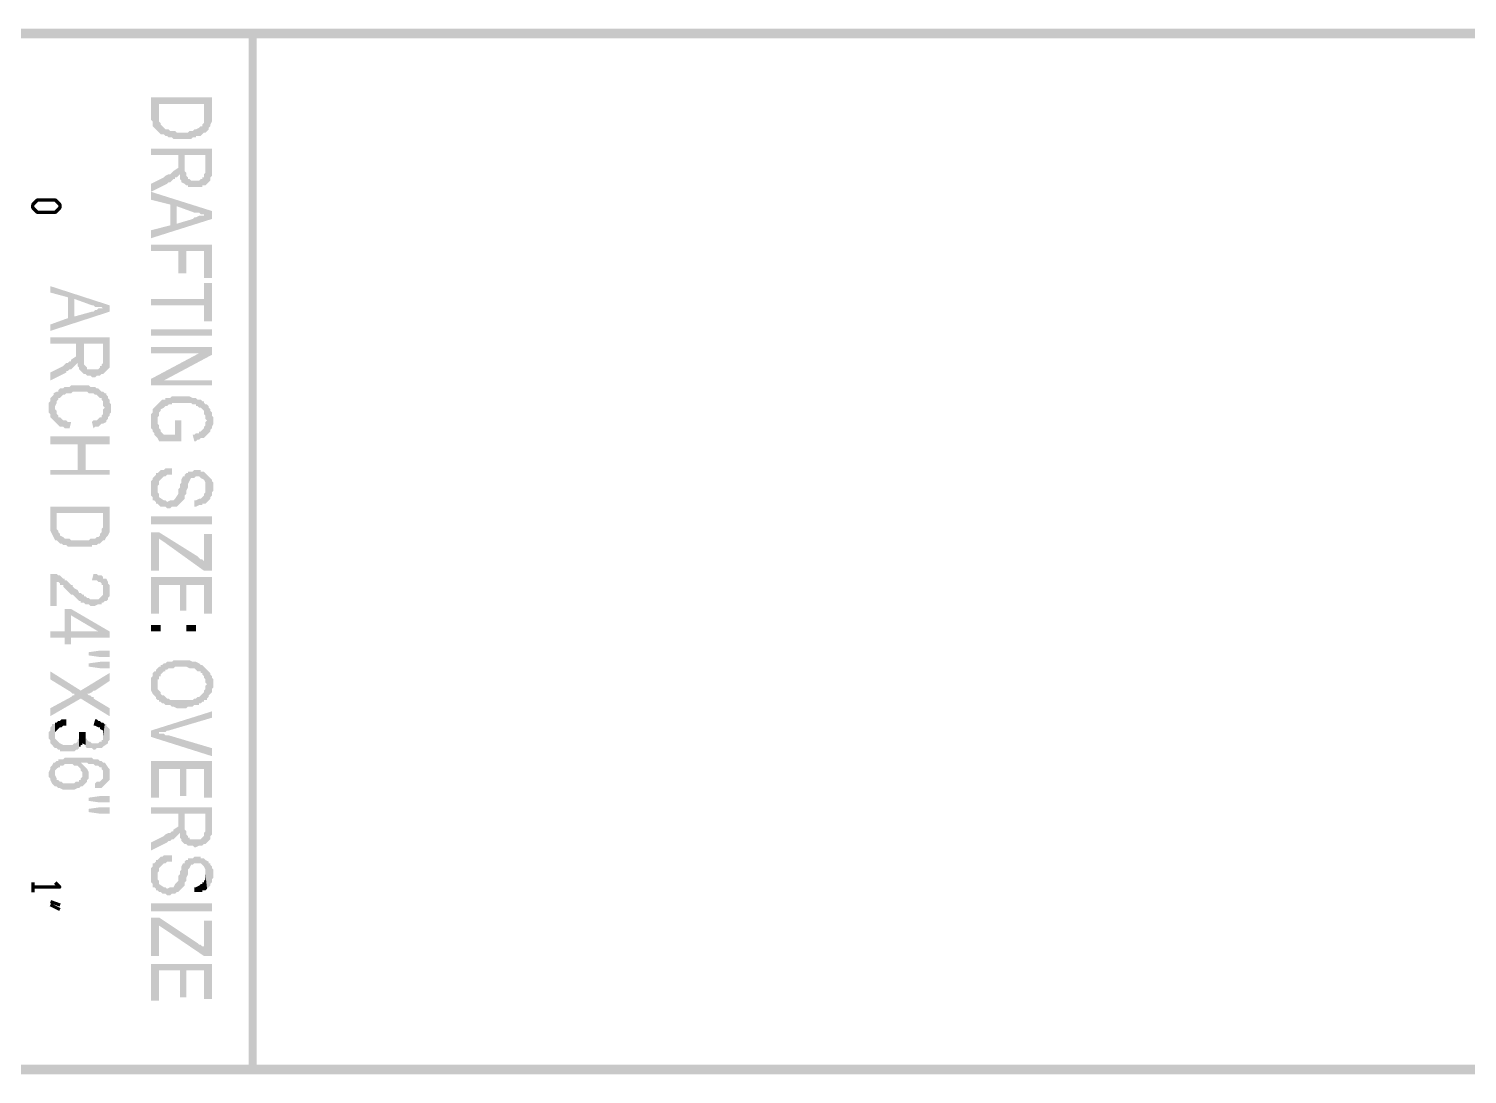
# Model space of a CAD drawing. Header units: inches. Extents: x -186 to 186, y -282 to 282.
# Drawn here: x -37.17 to -3.85, y -282.11 to -257.89 of the extents above; entities that cross this region are included whole.
import ezdxf

# ---------------------------------------------------------------- set-up
doc = ezdxf.new("R2010")
doc.units = ezdxf.units.IN
doc.header["$MEASUREMENT"] = 0
doc.layers.add('H', color=7, linetype='CONTINUOUS', lineweight=100)
doc.layers.add('P', color=250, linetype='CONTINUOUS', lineweight=100)

msp = doc.modelspace()

# ---------------------------------------------------------------- hatches: boundary and pattern name
at = {"layer": 'H', "linetype": 'Continuous'}
for points in [[(186.111, -257.889), (-185.889, -258.111), (-186.111, -257.889)], [(185.889, -258.111), (186.111, -257.889), (-185.889, -258.111)], [(-31.889, -258), (-32.074, -258), (-31.889, -282)], [(-32.074, -258), (-31.889, -282), (-32.074, -282)], [(-32.926, -259.889), (-32.926, -259.481), (-34.333, -259.481), (-34.333, -260), (-34.296, -260.037), (-34.296, -260.111), (-34.296, -260.148), (-34.259, -260.185), (-34.222, -260.222), (-34.185, -260.259), (-34.148, -260.296), (-34.148, -259.63), (-33.111, -259.63), (-33.111, -259.889), (-33.074, -260.296), (-33.037, -260.259), (-33, -260.222), (-33, -260.185), (-32.963, -260.148), (-32.963, -260.111), (-32.926, -260.037), (-32.926, -259.926)], [(-33.074, -260.296), (-33.111, -259.889), (-33.111, -259.963), (-33.111, -260), (-33.111, -260.037), (-33.111, -260.074), (-33.148, -260.111), (-33.148, -260.148), (-33.185, -260.148), (-33.222, -260.185), (-33.296, -260.222), (-33.333, -260.222), (-33.37, -260.259), (-33.407, -260.259), (-33.444, -260.259), (-33.481, -260.296), (-33.741, -260.296), (-33.778, -260.259), (-33.815, -260.259), (-33.852, -260.259), (-33.889, -260.259), (-33.926, -260.222), (-33.963, -260.222), (-34, -260.222), (-34.037, -260.185), (-34.074, -260.148), (-34.111, -260.111), (-34.111, -260.074), (-34.148, -260.037), (-34.148, -260), (-34.148, -259.963), (-34.148, -259.926), (-34.148, -259.63), (-34.148, -260.296), (-34.111, -260.333), (-34.037, -260.333), (-34, -260.37), (-33.963, -260.37), (-33.926, -260.407), (-33.889, -260.407), (-33.852, -260.407), (-33.815, -260.444), (-33.741, -260.444), (-33.704, -260.444), (-33.519, -260.444), (-33.481, -260.444), (-33.407, -260.444), (-33.37, -260.407), (-33.333, -260.407), (-33.296, -260.407), (-33.296, -260.37), (-33.222, -260.37), (-33.185, -260.37), (-33.148, -260.333), (-33.111, -260.296)], [(-32.926, -261.148), (-32.926, -260.667), (-34.333, -260.667), (-34.333, -260.815), (-33.704, -260.815), (-33.704, -261), (-33.667, -261.259), (-33.667, -261.296), (-33.667, -261.333), (-33.667, -261.37), (-33.63, -261.407), (-33.63, -261.444), (-33.556, -261.481), (-33.556, -260.815), (-33.074, -260.815), (-33.074, -261.185), (-33.074, -261.519), (-32.963, -261.407), (-32.963, -261.37), (-32.963, -261.333), (-32.926, -261.296), (-32.926, -261.222)], [(-33.074, -261.519), (-33.074, -261.185), (-33.074, -261.222), (-33.111, -261.259), (-33.111, -261.296), (-33.111, -261.333), (-33.148, -261.333), (-33.148, -261.37), (-33.185, -261.37), (-33.222, -261.407), (-33.259, -261.407), (-33.37, -261.407), (-33.407, -261.407), (-33.444, -261.37), (-33.481, -261.37), (-33.481, -261.333), (-33.519, -261.296), (-33.519, -261.259), (-33.519, -261.222), (-33.556, -261.185), (-33.556, -260.815), (-33.556, -261.481), (-33.519, -261.519), (-33.481, -261.519), (-33.481, -261.556), (-33.444, -261.556), (-33.37, -261.556), (-33.333, -261.556), (-33.296, -261.556), (-33.222, -261.556), (-33.185, -261.556), (-33.148, -261.556), (-33.148, -261.519), (-33.111, -261.519)], [(-33.667, -261.259), (-33.704, -261), (-33.704, -261.074), (-33.704, -261.111), (-33.815, -261.185), (-33.852, -261.222), (-33.889, -261.259), (-33.926, -261.259), (-34, -261.296), (-34.037, -261.333), (-34.333, -261.481), (-34.333, -261.667), (-33.963, -261.481), (-33.926, -261.444), (-33.889, -261.444), (-33.852, -261.407), (-33.815, -261.37), (-33.778, -261.37), (-33.778, -261.333), (-33.741, -261.333), (-33.704, -261.296)], [(-32.926, -262.296), (-32.926, -262.111), (-34.333, -261.667), (-34.333, -261.852), (-33.889, -261.963), (-33.889, -262.444), (-33.741, -262), (-33.333, -262.148), (-33.296, -262.148), (-33.259, -262.148), (-33.222, -262.148), (-33.185, -262.185), (-33.148, -262.185), (-33.111, -262.185), (-33.074, -262.185)], [(-32.926, -262.296), (-33.074, -262.185), (-33.111, -262.185), (-33.111, -262.222), (-33.148, -262.222), (-33.185, -262.222), (-33.222, -262.222), (-33.296, -262.259), (-33.333, -262.259), (-33.37, -262.296), (-33.741, -262.407), (-33.741, -262), (-33.889, -262.444), (-34.333, -262.556), (-34.333, -262.741)], [(-32.926, -263.667), (-32.926, -262.889), (-34.333, -262.889), (-34.333, -263.037), (-33.704, -263.037), (-33.704, -263.556), (-33.519, -263.556), (-33.519, -263.037), (-33.111, -263.037), (-33.111, -263.667)], [(-35.296, -264.444), (-35.296, -264.296), (-36.667, -263.852), (-36.667, -264), (-36.259, -264.111), (-36.259, -264.593), (-36.111, -264.148), (-35.704, -264.296), (-35.667, -264.296), (-35.63, -264.333), (-35.593, -264.333), (-35.556, -264.333), (-35.519, -264.333), (-35.481, -264.333), (-35.444, -264.37)], [(-32.926, -264.667), (-32.926, -263.778), (-33.111, -263.778), (-33.111, -264.148), (-34.333, -264.148), (-34.333, -264.296), (-33.111, -264.296), (-33.111, -264.667)], [(-35.296, -264.444), (-35.444, -264.37), (-35.481, -264.37), (-35.519, -264.37), (-35.556, -264.37), (-35.593, -264.407), (-35.63, -264.407), (-35.667, -264.444), (-35.704, -264.444), (-36.111, -264.556), (-36.111, -264.148), (-36.259, -264.593), (-36.667, -264.741), (-36.667, -264.889)], [(-34.333, -265), (-32.926, -265), (-32.926, -264.852), (-34.333, -264.852)], [(-35.296, -265.519), (-35.296, -265.037), (-36.667, -265.037), (-36.667, -265.185), (-36.074, -265.185), (-36.074, -265.37), (-36.037, -265.63), (-36.037, -265.667), (-36.037, -265.704), (-36, -265.741), (-36, -265.778), (-35.963, -265.815), (-35.926, -265.852), (-35.889, -265.185), (-35.444, -265.185), (-35.444, -265.556), (-35.444, -265.889), (-35.407, -265.852), (-35.333, -265.778), (-35.296, -265.741), (-35.296, -265.704), (-35.296, -265.667), (-35.296, -265.593)], [(-35.444, -265.889), (-35.444, -265.556), (-35.444, -265.593), (-35.444, -265.63), (-35.481, -265.667), (-35.481, -265.704), (-35.519, -265.704), (-35.519, -265.741), (-35.556, -265.778), (-35.593, -265.778), (-35.63, -265.778), (-35.704, -265.778), (-35.778, -265.778), (-35.815, -265.778), (-35.815, -265.741), (-35.852, -265.704), (-35.889, -265.667), (-35.889, -265.63), (-35.889, -265.593), (-35.889, -265.556), (-35.889, -265.185), (-35.926, -265.852), (-35.889, -265.889), (-35.852, -265.889), (-35.815, -265.926), (-35.778, -265.926), (-35.741, -265.926), (-35.704, -265.963), (-35.63, -265.963), (-35.593, -265.926), (-35.556, -265.926), (-35.519, -265.926), (-35.481, -265.889)], [(-36.037, -265.63), (-36.074, -265.37), (-36.074, -265.444), (-36.074, -265.481), (-36.185, -265.556), (-36.185, -265.593), (-36.222, -265.593), (-36.259, -265.63), (-36.296, -265.63), (-36.333, -265.667), (-36.37, -265.704), (-36.667, -265.852), (-36.667, -266.037), (-36.296, -265.852), (-36.296, -265.815), (-36.259, -265.815), (-36.222, -265.778), (-36.185, -265.778), (-36.148, -265.741), (-36.111, -265.704), (-36.074, -265.667)], [(-32.926, -265.444), (-32.926, -265.259), (-34.333, -265.259), (-34.333, -265.407), (-33.222, -265.407)], [(-32.926, -265.444), (-33.222, -265.407), (-34.333, -266), (-34.037, -266.037)], [(-35.407, -266.333), (-35.444, -266.296), (-35.481, -266.296), (-35.519, -266.259), (-35.556, -266.222), (-35.593, -266.222), (-35.63, -266.185), (-35.667, -266.185), (-35.704, -266.185), (-35.741, -266.185), (-35.778, -266.148), (-35.815, -266.148), (-35.852, -266.148), (-36.111, -266.148), (-36.148, -266.148), (-36.185, -266.148), (-36.222, -266.185), (-36.296, -266.185), (-36.333, -266.185), (-36.37, -266.222), (-36.444, -266.222), (-36.481, -266.259), (-36.481, -266.296), (-36.519, -266.296), (-36.593, -266.333), (-36.593, -266.37), (-36.63, -266.407), (-36.667, -266.444), (-36.667, -266.481), (-36.667, -266.519), (-36.704, -266.556), (-36.704, -266.593), (-36.704, -266.63), (-36.704, -266.704), (-36.704, -266.741), (-36.704, -266.778), (-36.667, -266.815), (-36.667, -266.852), (-36.667, -266.889), (-36.63, -266.926), (-36.593, -266.963), (-36.556, -267), (-36.556, -266.667), (-36.556, -266.63), (-36.519, -266.556), (-36.519, -266.519), (-36.481, -266.481), (-36.481, -266.444), (-36.444, -266.444), (-36.407, -266.407), (-36.37, -266.37), (-36.333, -266.37), (-36.296, -266.333), (-36.259, -266.333), (-36.222, -266.333), (-36.185, -266.333), (-36.148, -266.296), (-36.074, -266.296), (-36.037, -266.296), (-35.926, -266.296), (-35.889, -266.296), (-35.815, -266.296), (-35.778, -266.333), (-35.704, -266.333), (-35.667, -266.333), (-35.63, -266.37), (-35.593, -266.37), (-35.556, -266.407), (-35.519, -266.444), (-35.481, -266.444), (-35.481, -266.481), (-35.444, -266.519), (-35.444, -266.556), (-35.444, -266.593), (-35.444, -266.63), (-35.407, -266.667)], [(-32.926, -266.148), (-32.926, -266.037), (-34.037, -266.037), (-34.333, -266), (-34.333, -266.148)], [(-35.259, -266.667), (-35.259, -266.593), (-35.296, -266.556), (-35.296, -266.519), (-35.296, -266.481), (-35.333, -266.444), (-35.333, -266.407), (-35.37, -266.37), (-35.37, -266.333), (-35.407, -266.333), (-35.407, -266.667), (-35.444, -266.704), (-35.444, -266.778), (-35.444, -266.815), (-35.481, -266.852), (-35.481, -266.889), (-35.519, -266.889), (-35.556, -266.926), (-35.593, -266.963), (-35.63, -266.963), (-35.667, -266.963), (-35.704, -267), (-35.667, -267.148), (-35.63, -267.111), (-35.556, -267.111), (-35.519, -267.074), (-35.481, -267.037), (-35.444, -267.037), (-35.37, -267), (-35.37, -266.963), (-35.333, -266.926), (-35.333, -266.889), (-35.296, -266.852), (-35.296, -266.815), (-35.259, -266.778), (-35.259, -266.704)], [(-32.889, -266.963), (-32.889, -266.889), (-32.926, -266.852), (-32.926, -266.815), (-32.926, -266.778), (-32.963, -266.741), (-32.963, -266.704), (-33, -266.667), (-33, -266.63), (-33.037, -266.593), (-33.074, -266.593), (-33.111, -266.556), (-33.111, -266.519), (-33.148, -266.519), (-33.185, -266.481), (-33.222, -266.481), (-33.259, -266.481), (-33.296, -266.444), (-33.333, -266.444), (-33.37, -266.444), (-33.444, -266.407), (-33.481, -266.407), (-33.778, -266.407), (-33.815, -266.407), (-33.852, -266.407), (-33.889, -266.444), (-33.926, -266.444), (-33.963, -266.444), (-34, -266.444), (-34, -266.481), (-34.037, -266.481), (-34.074, -266.481), (-34.111, -266.519), (-34.148, -266.556), (-34.185, -266.593), (-34.222, -266.63), (-34.259, -266.667), (-34.296, -266.704), (-34.296, -266.741), (-34.296, -266.778), (-34.333, -266.815), (-34.333, -266.852), (-34.333, -266.889), (-34.333, -266.926), (-34.333, -267.037), (-34.333, -267.074), (-34.333, -267.111), (-34.333, -267.148), (-34.296, -267.185), (-34.296, -267.222), (-34.259, -267.259), (-34.259, -267.296), (-34.222, -267.333), (-34.185, -267.37), (-34.185, -266.963), (-34.185, -266.889), (-34.148, -266.852), (-34.148, -266.815), (-34.148, -266.778), (-34.111, -266.741), (-34.111, -266.704), (-34.037, -266.667), (-34, -266.63), (-33.963, -266.63), (-33.926, -266.593), (-33.889, -266.593), (-33.852, -266.593), (-33.852, -266.556), (-33.815, -266.556), (-33.704, -266.556), (-33.667, -266.556), (-33.556, -266.556), (-33.519, -266.556), (-33.444, -266.556), (-33.407, -266.556), (-33.37, -266.593), (-33.333, -266.593), (-33.296, -266.593), (-33.296, -266.63), (-33.259, -266.63), (-33.222, -266.667), (-33.185, -266.667), (-33.148, -266.704), (-33.111, -266.741), (-33.111, -266.778), (-33.111, -266.815), (-33.074, -266.852), (-33.074, -266.889), (-33.074, -266.926), (-33.037, -266.963), (-33.037, -267.296), (-33, -267.259), (-32.963, -267.222), (-32.963, -267.185), (-32.926, -267.148), (-32.926, -267.111), (-32.889, -267.037), (-32.889, -267)], [(-36.185, -267), (-36.222, -267), (-36.259, -267), (-36.296, -266.963), (-36.333, -266.963), (-36.37, -266.963), (-36.407, -266.926), (-36.444, -266.889), (-36.481, -266.889), (-36.481, -266.852), (-36.519, -266.815), (-36.519, -266.778), (-36.519, -266.741), (-36.556, -266.704), (-36.556, -266.667), (-36.556, -267), (-36.519, -267.037), (-36.481, -267.074), (-36.444, -267.111), (-36.407, -267.111), (-36.37, -267.111), (-36.333, -267.148), (-36.296, -267.148), (-36.222, -267.148)], [(-33.63, -267.444), (-33.63, -266.963), (-33.778, -266.963), (-33.778, -267.296), (-34.037, -267.296), (-34.074, -267.259), (-34.111, -267.222), (-34.111, -267.185), (-34.148, -267.148), (-34.148, -267.111), (-34.148, -267.074), (-34.185, -267.037), (-34.185, -266.963), (-34.185, -267.37), (-34.148, -267.444), (-34.111, -267.444)], [(-33.037, -267.296), (-33.037, -266.963), (-33.074, -267), (-33.074, -267.037), (-33.074, -267.074), (-33.111, -267.111), (-33.111, -267.148), (-33.185, -267.222), (-33.222, -267.222), (-33.222, -267.259), (-33.296, -267.259), (-33.333, -267.296), (-33.37, -267.296), (-33.333, -267.444), (-33.296, -267.444), (-33.259, -267.407), (-33.222, -267.407), (-33.185, -267.37), (-33.148, -267.37), (-33.111, -267.37), (-33.074, -267.333)], [(-35.296, -267.519), (-35.296, -267.333), (-36.667, -267.333), (-36.667, -267.519), (-36.037, -267.519), (-36.037, -268.111), (-35.852, -267.519)], [(-35.296, -268.222), (-35.296, -268.111), (-35.852, -268.111), (-35.852, -267.519), (-36.037, -268.111), (-36.667, -268.111), (-36.667, -268.222)], [(-32.889, -268.519), (-32.889, -268.407), (-32.926, -268.37), (-32.926, -268.333), (-32.963, -268.296), (-33.074, -268.185), (-33.111, -268.148), (-33.148, -268.148), (-33.185, -268.148), (-33.185, -268.111), (-33.333, -268.111), (-33.37, -268.148), (-33.444, -268.148), (-33.481, -268.148), (-33.481, -268.185), (-33.519, -268.185), (-33.556, -268.222), (-33.556, -268.259), (-33.593, -268.259), (-33.63, -268.333), (-33.63, -268.37), (-33.63, -268.407), (-33.667, -268.444), (-33.667, -268.481), (-33.667, -268.519), (-33.704, -268.556), (-33.704, -268.63), (-33.704, -268.667), (-33.778, -268.778), (-33.815, -268.815), (-33.852, -268.815), (-33.889, -268.815), (-33.963, -268.852), (-34, -268.815), (-34.037, -268.815), (-34.148, -268.741), (-34.148, -268.704), (-34.148, -268.667), (-34.185, -268.63), (-34.185, -268.556), (-34.185, -268.185), (-34.222, -268.185), (-34.222, -268.222), (-34.259, -268.259), (-34.296, -268.296), (-34.296, -268.333), (-34.333, -268.37), (-34.333, -268.407), (-34.333, -268.444), (-34.333, -268.481), (-34.333, -268.593), (-34.333, -268.63), (-34.333, -268.667), (-34.333, -268.704), (-34.296, -268.741), (-34.296, -268.815), (-34.259, -268.815), (-34.222, -268.852), (-34.222, -268.889), (-34.185, -268.889), (-34.148, -268.926), (-34.111, -268.963), (-34.074, -268.963), (-34.037, -268.963), (-34, -268.963), (-33.963, -269), (-33.889, -269), (-33.852, -268.963), (-33.815, -268.963), (-33.778, -268.963), (-33.741, -268.963), (-33.704, -268.926), (-33.667, -268.889), (-33.63, -268.852), (-33.593, -268.815), (-33.556, -268.778), (-33.556, -268.704), (-33.519, -268.667), (-33.519, -268.63), (-33.519, -268.593), (-33.481, -268.519), (-33.481, -268.481), (-33.481, -268.444), (-33.444, -268.37), (-33.407, -268.296), (-33.37, -268.296), (-33.333, -268.296), (-33.296, -268.259), (-33.222, -268.259), (-33.185, -268.296), (-33.111, -268.333), (-33.074, -268.407), (-33.074, -268.444), (-33.074, -268.519), (-33.037, -268.852), (-33, -268.815), (-32.963, -268.778), (-32.963, -268.741), (-32.926, -268.704), (-32.926, -268.667), (-32.926, -268.63), (-32.889, -268.593), (-32.889, -268.556)], [(-33.852, -268.222), (-33.852, -268.074), (-33.889, -268.074), (-34, -268.074), (-34.037, -268.111), (-34.074, -268.111), (-34.111, -268.111), (-34.148, -268.148), (-34.185, -268.185), (-34.185, -268.556), (-34.185, -268.481), (-34.148, -268.444), (-34.148, -268.407), (-34.148, -268.37), (-34.111, -268.333), (-34.037, -268.259), (-34, -268.259), (-33.963, -268.222), (-33.889, -268.222)], [(-33.037, -268.852), (-33.074, -268.519), (-33.074, -268.593), (-33.074, -268.63), (-33.111, -268.667), (-33.111, -268.704), (-33.185, -268.778), (-33.222, -268.778), (-33.296, -268.815), (-33.333, -268.815), (-33.333, -268.963), (-33.296, -268.963), (-33.222, -268.926), (-33.185, -268.926), (-33.148, -268.926), (-33.148, -268.889), (-33.111, -268.889), (-33.074, -268.889)], [(-35.296, -269.37), (-35.296, -268.963), (-36.667, -268.963), (-36.667, -269.444), (-36.667, -269.481), (-36.667, -269.519), (-36.63, -269.593), (-36.593, -269.667), (-36.556, -269.741), (-36.519, -269.741), (-36.519, -269.111), (-35.444, -269.111), (-35.444, -269.333), (-35.444, -269.741), (-35.407, -269.741), (-35.37, -269.667), (-35.333, -269.63), (-35.296, -269.556), (-35.296, -269.519), (-35.296, -269.407)], [(-35.444, -269.741), (-35.444, -269.333), (-35.444, -269.444), (-35.481, -269.481), (-35.481, -269.519), (-35.481, -269.556), (-35.519, -269.593), (-35.519, -269.63), (-35.556, -269.667), (-35.593, -269.667), (-35.63, -269.704), (-35.667, -269.704), (-35.704, -269.704), (-35.741, -269.704), (-35.778, -269.741), (-35.815, -269.741), (-35.852, -269.741), (-36.111, -269.741), (-36.148, -269.741), (-36.185, -269.741), (-36.222, -269.704), (-36.296, -269.704), (-36.333, -269.704), (-36.37, -269.667), (-36.444, -269.63), (-36.444, -269.593), (-36.481, -269.556), (-36.481, -269.519), (-36.519, -269.481), (-36.519, -269.444), (-36.519, -269.407), (-36.519, -269.111), (-36.519, -269.741), (-36.481, -269.778), (-36.444, -269.815), (-36.407, -269.815), (-36.37, -269.852), (-36.333, -269.852), (-36.296, -269.852), (-36.259, -269.889), (-36.222, -269.889), (-36.185, -269.889), (-36.111, -269.889), (-36.074, -269.889), (-35.889, -269.889), (-35.852, -269.889), (-35.778, -269.889), (-35.704, -269.889), (-35.704, -269.852), (-35.667, -269.852), (-35.63, -269.852), (-35.593, -269.852), (-35.556, -269.815), (-35.519, -269.815), (-35.481, -269.778)], [(-34.333, -269.37), (-32.926, -269.37), (-32.926, -269.185), (-34.333, -269.185)], [(-32.926, -270.444), (-32.926, -269.593), (-33.111, -269.593), (-33.111, -270.222), (-33.148, -270.185), (-33.185, -270.185), (-33.222, -270.148), (-33.259, -270.111), (-34.148, -269.556), (-34.333, -269.556), (-34.333, -270.444), (-34.148, -270.444), (-34.148, -269.704), (-34.037, -269.778), (-33.111, -270.444)], [(-35.407, -271.148), (-35.444, -270.889), (-35.444, -270.963), (-35.444, -271), (-35.481, -271.037), (-35.519, -271.074), (-35.556, -271.111), (-35.593, -271.111), (-35.704, -271.111), (-35.741, -271.111), (-35.778, -271.074), (-35.815, -271.074), (-35.852, -271.037), (-35.889, -271.037), (-35.889, -271), (-35.926, -271), (-35.963, -270.963), (-36, -270.963), (-36.037, -270.889), (-36.111, -270.852), (-36.148, -270.815), (-36.148, -270.778), (-36.185, -270.778), (-36.222, -270.741), (-36.296, -270.667), (-36.333, -270.667), (-36.333, -270.63), (-36.37, -270.63), (-36.407, -270.593), (-36.444, -270.556), (-36.481, -270.556), (-36.519, -270.519), (-36.556, -270.519), (-36.63, -270.519), (-36.667, -270.519), (-36.667, -271.259), (-36.519, -271.259), (-36.519, -270.704), (-36.481, -270.704), (-36.444, -270.741), (-36.444, -270.778), (-36.407, -270.778), (-36.37, -270.778), (-36.37, -270.815), (-36.333, -270.852), (-36.296, -270.889), (-36.259, -270.926), (-36.222, -270.963), (-36.185, -271), (-36.148, -271), (-36.111, -271.037), (-36.037, -271.111), (-36, -271.148), (-35.963, -271.148), (-35.963, -271.185), (-35.926, -271.185), (-35.889, -271.185), (-35.852, -271.222), (-35.815, -271.222), (-35.778, -271.222), (-35.741, -271.259), (-35.63, -271.259), (-35.556, -271.222), (-35.519, -271.222), (-35.481, -271.222), (-35.481, -271.185), (-35.444, -271.185)], [(-35.296, -270.889), (-35.296, -270.852), (-35.296, -270.815), (-35.296, -270.778), (-35.333, -270.741), (-35.333, -270.704), (-35.37, -270.63), (-35.407, -270.63), (-35.444, -270.63), (-35.444, -270.593), (-35.481, -270.556), (-35.519, -270.556), (-35.556, -270.556), (-35.593, -270.519), (-35.667, -270.519), (-35.704, -270.667), (-35.667, -270.667), (-35.63, -270.667), (-35.593, -270.667), (-35.556, -270.704), (-35.519, -270.704), (-35.481, -270.741), (-35.481, -270.778), (-35.444, -270.778), (-35.444, -270.815), (-35.444, -270.852), (-35.444, -270.889), (-35.407, -271.148), (-35.37, -271.148), (-35.333, -271.111), (-35.333, -271.074), (-35.296, -271.037), (-35.296, -271), (-35.296, -270.963)], [(-32.926, -271.444), (-32.926, -270.593), (-34.333, -270.593), (-34.333, -271.444), (-34.148, -271.444), (-34.148, -270.778), (-33.667, -270.778), (-33.667, -271.37), (-33.519, -271.37), (-33.519, -270.778), (-33.111, -270.778), (-33.111, -271.444)], [(-35.296, -272), (-35.296, -271.852), (-36.185, -271.333), (-36.333, -271.333), (-36.333, -271.852), (-36.667, -271.852), (-36.667, -272), (-36.333, -272), (-36.333, -272.148), (-36.185, -272.148), (-36.185, -271.481), (-35.556, -271.852)], [(-35.296, -272), (-35.556, -271.852), (-36.185, -271.852), (-36.185, -271.481), (-36.185, -272)], [(-34.333, -271.852), (-34.111, -271.852), (-34.111, -271.704), (-34.333, -271.704)], [(-33.519, -271.852), (-33.296, -271.852), (-33.296, -271.704), (-33.519, -271.704)], [(-35.296, -272.444), (-35.296, -272.296), (-35.519, -272.296), (-35.778, -272.333), (-35.778, -272.407), (-35.519, -272.444)], [(-35.963, -273.222), (-36.667, -272.778), (-36.667, -272.963), (-36.185, -273.259), (-36.148, -273.296), (-36.111, -273.296)], [(-35.296, -273), (-35.296, -272.815), (-35.963, -273.222), (-36.111, -273.296), (-36.111, -273.333), (-36.148, -273.333), (-36.185, -273.37), (-36.667, -273.63), (-36.667, -273.815), (-35.963, -273.407), (-35.815, -273.296), (-35.778, -273.296), (-35.704, -273.259), (-35.667, -273.222), (-35.63, -273.222)], [(-35.296, -272.704), (-35.296, -272.556), (-35.519, -272.556), (-35.778, -272.593), (-35.778, -272.667), (-35.519, -272.704)], [(-32.889, -273.074), (-32.889, -272.963), (-32.926, -272.926), (-32.926, -272.889), (-32.963, -272.852), (-32.963, -272.815), (-33, -272.778), (-33.111, -272.667), (-33.148, -272.63), (-33.185, -272.63), (-33.222, -272.593), (-33.296, -272.556), (-33.333, -272.556), (-33.37, -272.556), (-33.444, -272.519), (-33.519, -272.519), (-33.556, -272.519), (-33.741, -272.519), (-33.778, -272.519), (-33.815, -272.519), (-33.852, -272.556), (-33.889, -272.556), (-33.926, -272.556), (-33.963, -272.556), (-34, -272.593), (-34.037, -272.593), (-34.074, -272.63), (-34.111, -272.63), (-34.111, -272.667), (-34.148, -272.667), (-34.185, -272.704), (-34.222, -272.741), (-34.222, -272.778), (-34.259, -272.778), (-34.296, -272.815), (-34.296, -272.852), (-34.296, -272.889), (-34.333, -272.926), (-34.333, -272.963), (-34.333, -273), (-34.333, -273.037), (-34.333, -273.111), (-34.333, -273.148), (-34.333, -273.185), (-34.333, -273.222), (-34.296, -273.296), (-34.259, -273.333), (-34.222, -273.37), (-34.222, -273.407), (-34.185, -273.444), (-34.185, -273), (-34.185, -272.963), (-34.148, -272.963), (-34.148, -272.889), (-34.111, -272.889), (-34.111, -272.852), (-34.074, -272.815), (-34.037, -272.778), (-34, -272.778), (-34, -272.741), (-33.963, -272.741), (-33.926, -272.704), (-33.889, -272.704), (-33.852, -272.704), (-33.815, -272.704), (-33.778, -272.667), (-33.519, -272.667), (-33.444, -272.704), (-33.37, -272.704), (-33.333, -272.704), (-33.296, -272.741), (-33.259, -272.778), (-33.222, -272.778), (-33.185, -272.778), (-33.185, -272.815), (-33.148, -272.815), (-33.148, -272.852), (-33.111, -272.889), (-33.111, -272.926), (-33.074, -272.963), (-33.074, -273), (-33.074, -273.037), (-33.037, -273.074), (-33.037, -273.444), (-33.037, -273.407), (-33, -273.37), (-33, -273.333), (-32.963, -273.296), (-32.926, -273.259), (-32.926, -273.222), (-32.926, -273.185), (-32.889, -273.148), (-32.889, -273.111)], [(-33.037, -273.444), (-33.037, -273.074), (-33.074, -273.111), (-33.074, -273.148), (-33.074, -273.185), (-33.111, -273.222), (-33.111, -273.259), (-33.185, -273.333), (-33.222, -273.37), (-33.259, -273.37), (-33.296, -273.407), (-33.333, -273.407), (-33.37, -273.444), (-33.444, -273.444), (-33.481, -273.444), (-33.778, -273.444), (-33.815, -273.444), (-33.852, -273.444), (-33.889, -273.444), (-33.926, -273.407), (-33.963, -273.407), (-34, -273.37), (-34.037, -273.333), (-34.074, -273.333), (-34.111, -273.296), (-34.111, -273.259), (-34.148, -273.222), (-34.185, -273.185), (-34.185, -273.148), (-34.185, -273.111), (-34.185, -273.074), (-34.185, -273.444), (-34.148, -273.444), (-34.148, -273.481), (-34.111, -273.481), (-34.074, -273.519), (-34.037, -273.519), (-34, -273.556), (-33.963, -273.556), (-33.889, -273.556), (-33.852, -273.593), (-33.815, -273.593), (-33.741, -273.63), (-33.519, -273.63), (-33.481, -273.593), (-33.407, -273.593), (-33.37, -273.593), (-33.333, -273.556), (-33.296, -273.556), (-33.259, -273.556), (-33.222, -273.556), (-33.222, -273.519), (-33.185, -273.519), (-33.148, -273.481), (-33.111, -273.481), (-33.111, -273.444)], [(-35.296, -273.815), (-35.296, -273.63), (-35.667, -273.407), (-35.667, -273.37), (-35.704, -273.37), (-35.741, -273.333), (-35.778, -273.333), (-35.815, -273.296), (-35.963, -273.407)], [(-32.926, -273.852), (-32.926, -273.704), (-34.333, -274.148), (-34.185, -274.222), (-34.148, -274.222), (-34.148, -274.185), (-34.111, -274.185), (-34.037, -274.185), (-34, -274.185), (-33.963, -274.148), (-33.926, -274.148)], [(-36, -274.519), (-36, -274.259), (-36, -274.296), (-36, -274.333), (-36.037, -274.37), (-36.037, -274.407), (-36.074, -274.444), (-36.111, -274.444), (-36.148, -274.481), (-36.185, -274.481), (-36.222, -274.481), (-36.296, -274.481), (-36.333, -274.481), (-36.37, -274.481), (-36.444, -274.444), (-36.519, -274.37), (-36.556, -274.333), (-36.556, -274.296), (-36.556, -274.259), (-36.556, -274), (-36.593, -274), (-36.63, -274), (-36.63, -274.037), (-36.667, -274.074), (-36.667, -274.111), (-36.667, -274.148), (-36.704, -274.185), (-36.704, -274.222), (-36.704, -274.296), (-36.704, -274.333), (-36.667, -274.37), (-36.667, -274.407), (-36.667, -274.444), (-36.63, -274.481), (-36.593, -274.519), (-36.556, -274.556), (-36.519, -274.556), (-36.481, -274.593), (-36.444, -274.593), (-36.444, -274.63), (-36.37, -274.63), (-36.333, -274.63), (-36.296, -274.63), (-36.222, -274.63), (-36.185, -274.63), (-36.148, -274.63), (-36.111, -274.63), (-36.074, -274.593), (-36.037, -274.593), (-36, -274.556)], [(-36.296, -274.037), (-36.296, -273.889), (-36.37, -273.889), (-36.407, -273.889), (-36.444, -273.926), (-36.481, -273.926), (-36.519, -273.963), (-36.556, -273.963), (-36.556, -274), (-36.556, -274.259), (-36.556, -274.185), (-36.519, -274.148), (-36.481, -274.111), (-36.444, -274.074), (-36.407, -274.074), (-36.37, -274.037), (-36.333, -274.037)], [(-35.296, -274.259), (-35.296, -274.185), (-35.296, -274.148), (-35.296, -274.111), (-35.333, -274.074), (-35.37, -274.037), (-35.37, -274), (-35.407, -274), (-35.444, -274.259), (-35.444, -274.296), (-35.444, -274.333), (-35.444, -274.37), (-35.481, -274.37), (-35.481, -274.407), (-35.519, -274.407), (-35.556, -274.444), (-35.593, -274.444), (-35.667, -274.444), (-35.704, -274.444), (-35.741, -274.407), (-35.778, -274.407), (-35.815, -274.37), (-35.815, -274.333), (-35.852, -274.333), (-35.852, -274.296), (-35.852, -274.185), (-35.852, -274.481), (-35.852, -274.519), (-35.815, -274.556), (-35.778, -274.556), (-35.704, -274.556), (-35.667, -274.593), (-35.63, -274.593), (-35.593, -274.556), (-35.556, -274.556), (-35.519, -274.556), (-35.481, -274.556), (-35.444, -274.519), (-35.333, -274.444), (-35.333, -274.407), (-35.296, -274.37), (-35.296, -274.333), (-35.296, -274.296)], [(-35.407, -274), (-35.444, -273.963), (-35.481, -273.963), (-35.519, -273.926), (-35.556, -273.926), (-35.593, -273.889), (-35.63, -273.889), (-35.667, -274.037), (-35.63, -274.037), (-35.556, -274.074), (-35.519, -274.074), (-35.519, -274.111), (-35.444, -274.148), (-35.444, -274.185), (-35.444, -274.222), (-35.444, -274.259)], [(-32.926, -274.741), (-32.926, -274.556), (-33.926, -274.259), (-33.963, -274.259), (-34, -274.259), (-34.037, -274.222), (-34.111, -274.222), (-34.148, -274.222), (-34.185, -274.222), (-34.333, -274.148), (-34.333, -274.296)], [(-35.852, -274.185), (-36, -274.185), (-36, -274.222), (-36, -274.259), (-36, -274.519), (-35.963, -274.519), (-35.963, -274.481), (-35.926, -274.481), (-35.926, -274.444), (-35.852, -274.481)], [(-35.778, -275.185), (-35.778, -275.148), (-35.778, -275.111), (-35.815, -275.037), (-35.852, -275), (-35.926, -274.926), (-35.963, -274.889), (-35.963, -274.778), (-36.148, -274.778), (-36.185, -274.778), (-36.259, -274.778), (-36.296, -274.778), (-36.333, -274.778), (-36.37, -274.815), (-36.407, -274.815), (-36.444, -274.815), (-36.481, -274.815), (-36.481, -274.852), (-36.519, -274.852), (-36.556, -274.889), (-36.593, -274.889), (-36.556, -275.148), (-36.556, -275.111), (-36.556, -275.074), (-36.519, -275.037), (-36.481, -275), (-36.444, -275), (-36.444, -274.963), (-36.37, -274.963), (-36.333, -274.926), (-36.259, -274.926), (-36.222, -274.926), (-36.185, -274.926), (-36.148, -274.926), (-36.111, -274.963), (-36.074, -274.963), (-36.037, -274.963), (-36, -275), (-35.963, -275.037), (-35.963, -275.074), (-35.926, -275.111), (-35.926, -275.148), (-35.926, -275.444), (-35.889, -275.407), (-35.852, -275.37), (-35.815, -275.333), (-35.815, -275.296), (-35.778, -275.259), (-35.778, -275.222)], [(-35.407, -274.889), (-35.444, -274.889), (-35.481, -274.852), (-35.519, -274.852), (-35.556, -274.815), (-35.593, -274.815), (-35.63, -274.815), (-35.667, -274.815), (-35.704, -274.778), (-35.741, -274.778), (-35.778, -274.778), (-35.889, -274.778), (-35.926, -274.778), (-35.963, -274.778), (-35.963, -274.889), (-35.815, -274.889), (-35.778, -274.926), (-35.741, -274.926), (-35.704, -274.926), (-35.667, -274.926), (-35.63, -274.963), (-35.593, -274.963), (-35.556, -274.963), (-35.519, -275), (-35.481, -275), (-35.481, -275.037), (-35.444, -275.074), (-35.444, -275.111), (-35.444, -275.148)], [(-35.926, -275.444), (-35.926, -275.148), (-35.926, -275.222), (-35.963, -275.259), (-35.963, -275.296), (-36, -275.296), (-36, -275.333), (-36.037, -275.333), (-36.074, -275.333), (-36.111, -275.37), (-36.148, -275.37), (-36.296, -275.37), (-36.333, -275.37), (-36.37, -275.37), (-36.407, -275.333), (-36.444, -275.333), (-36.481, -275.296), (-36.519, -275.296), (-36.519, -275.259), (-36.556, -275.185), (-36.556, -275.148), (-36.593, -274.889), (-36.63, -274.963), (-36.667, -275), (-36.667, -275.037), (-36.704, -275.111), (-36.704, -275.185), (-36.704, -275.222), (-36.667, -275.259), (-36.667, -275.296), (-36.63, -275.37), (-36.593, -275.407), (-36.556, -275.444), (-36.519, -275.444), (-36.481, -275.481), (-36.444, -275.481), (-36.37, -275.519), (-36.333, -275.519), (-36.296, -275.519), (-36.185, -275.519), (-36.148, -275.519), (-36.111, -275.519), (-36.037, -275.481), (-36, -275.481), (-35.963, -275.444)], [(-35.296, -275.185), (-35.296, -275.111), (-35.296, -275.074), (-35.296, -275.037), (-35.333, -275), (-35.407, -274.889), (-35.444, -275.148), (-35.444, -275.185), (-35.444, -275.222), (-35.444, -275.259), (-35.481, -275.296), (-35.519, -275.333), (-35.556, -275.333), (-35.593, -275.333), (-35.63, -275.37), (-35.63, -275.481), (-35.556, -275.481), (-35.519, -275.481), (-35.481, -275.481), (-35.444, -275.444), (-35.407, -275.407), (-35.37, -275.37), (-35.333, -275.333), (-35.296, -275.296), (-35.296, -275.259), (-35.296, -275.222)], [(-32.926, -275.704), (-32.926, -274.852), (-34.333, -274.852), (-34.333, -275.704), (-34.148, -275.704), (-34.148, -275.037), (-33.667, -275.037), (-33.667, -275.667), (-33.519, -275.667), (-33.519, -275.037), (-33.111, -275.037), (-33.111, -275.704)], [(-35.296, -275.815), (-35.296, -275.667), (-35.519, -275.667), (-35.778, -275.704), (-35.778, -275.778), (-35.519, -275.815)], [(-35.296, -276.074), (-35.296, -275.926), (-35.519, -275.926), (-35.778, -275.963), (-35.778, -276.037), (-35.519, -276.074)], [(-32.926, -276.444), (-32.926, -275.926), (-34.333, -275.926), (-34.333, -276.074), (-33.704, -276.074), (-33.704, -276.259), (-33.667, -276.519), (-33.667, -276.556), (-33.667, -276.593), (-33.667, -276.63), (-33.63, -276.667), (-33.63, -276.704), (-33.556, -276.778), (-33.556, -276.074), (-33.074, -276.074), (-33.074, -276.444), (-33.074, -276.778), (-32.963, -276.667), (-32.963, -276.63), (-32.963, -276.593), (-32.926, -276.556), (-32.926, -276.481)], [(-33.074, -276.778), (-33.074, -276.444), (-33.074, -276.481), (-33.111, -276.519), (-33.111, -276.556), (-33.111, -276.593), (-33.148, -276.63), (-33.185, -276.667), (-33.222, -276.667), (-33.259, -276.667), (-33.37, -276.667), (-33.407, -276.667), (-33.444, -276.667), (-33.444, -276.63), (-33.481, -276.63), (-33.481, -276.593), (-33.519, -276.556), (-33.519, -276.519), (-33.519, -276.481), (-33.556, -276.444), (-33.556, -276.074), (-33.556, -276.778), (-33.519, -276.778), (-33.481, -276.815), (-33.444, -276.815), (-33.37, -276.815), (-33.333, -276.852), (-33.296, -276.852), (-33.222, -276.815), (-33.185, -276.815), (-33.148, -276.815), (-33.111, -276.778)], [(-33.667, -276.519), (-33.704, -276.259), (-33.704, -276.333), (-33.704, -276.37), (-33.815, -276.444), (-33.815, -276.481), (-33.852, -276.481), (-33.889, -276.519), (-33.926, -276.519), (-34, -276.556), (-34.037, -276.593), (-34.333, -276.741), (-34.333, -276.926), (-33.963, -276.741), (-33.926, -276.704), (-33.889, -276.704), (-33.852, -276.667), (-33.815, -276.667), (-33.778, -276.63), (-33.741, -276.593), (-33.704, -276.556)], [(-32.889, -277.481), (-32.889, -277.37), (-32.926, -277.333), (-32.926, -277.296), (-32.963, -277.259), (-32.963, -277.222), (-33, -277.222), (-33, -277.185), (-33.074, -277.148), (-33.111, -277.111), (-33.148, -277.111), (-33.185, -277.111), (-33.185, -277.074), (-33.333, -277.074), (-33.37, -277.111), (-33.444, -277.111), (-33.481, -277.111), (-33.481, -277.148), (-33.519, -277.148), (-33.556, -277.185), (-33.556, -277.222), (-33.593, -277.222), (-33.63, -277.296), (-33.63, -277.333), (-33.63, -277.37), (-33.667, -277.407), (-33.667, -277.444), (-33.667, -277.481), (-33.704, -277.519), (-33.704, -277.556), (-33.704, -277.63), (-33.778, -277.704), (-33.815, -277.778), (-33.852, -277.778), (-33.889, -277.778), (-33.963, -277.815), (-34, -277.778), (-34.037, -277.778), (-34.148, -277.704), (-34.148, -277.667), (-34.148, -277.63), (-34.185, -277.593), (-34.185, -277.519), (-34.185, -277.148), (-34.222, -277.148), (-34.222, -277.185), (-34.259, -277.222), (-34.296, -277.222), (-34.296, -277.259), (-34.296, -277.296), (-34.333, -277.333), (-34.333, -277.37), (-34.333, -277.407), (-34.333, -277.444), (-34.333, -277.556), (-34.333, -277.593), (-34.333, -277.63), (-34.333, -277.667), (-34.296, -277.704), (-34.296, -277.778), (-34.259, -277.778), (-34.222, -277.815), (-34.222, -277.852), (-34.185, -277.852), (-34.148, -277.889), (-34.111, -277.889), (-34.074, -277.926), (-34.037, -277.926), (-34, -277.926), (-33.963, -277.963), (-33.889, -277.963), (-33.852, -277.926), (-33.815, -277.926), (-33.778, -277.926), (-33.741, -277.889), (-33.704, -277.889), (-33.667, -277.852), (-33.63, -277.815), (-33.593, -277.778), (-33.556, -277.741), (-33.556, -277.704), (-33.556, -277.667), (-33.519, -277.63), (-33.519, -277.593), (-33.519, -277.556), (-33.481, -277.481), (-33.481, -277.444), (-33.481, -277.37), (-33.444, -277.333), (-33.407, -277.259), (-33.37, -277.259), (-33.333, -277.222), (-33.296, -277.222), (-33.222, -277.222), (-33.185, -277.222), (-33.111, -277.296), (-33.074, -277.37), (-33.074, -277.407), (-33.074, -277.481), (-33.037, -277.815), (-33, -277.778), (-32.963, -277.741), (-32.963, -277.704), (-32.926, -277.667), (-32.926, -277.63), (-32.926, -277.593), (-32.889, -277.556), (-32.889, -277.519)], [(-33.852, -277.185), (-33.852, -277.037), (-33.889, -277.037), (-34, -277.037), (-34.037, -277.037), (-34.074, -277.074), (-34.111, -277.074), (-34.148, -277.111), (-34.185, -277.148), (-34.185, -277.519), (-34.185, -277.444), (-34.148, -277.407), (-34.148, -277.37), (-34.148, -277.333), (-34.111, -277.296), (-34.037, -277.222), (-34, -277.222), (-33.963, -277.185), (-33.889, -277.185)], [(-33.037, -277.815), (-33.074, -277.481), (-33.074, -277.556), (-33.074, -277.593), (-33.111, -277.63), (-33.111, -277.667), (-33.148, -277.667), (-33.148, -277.704), (-33.185, -277.704), (-33.222, -277.741), (-33.296, -277.778), (-33.333, -277.778), (-33.333, -277.889), (-33.296, -277.889), (-33.222, -277.889), (-33.185, -277.889), (-33.148, -277.889), (-33.148, -277.852), (-33.111, -277.852), (-33.074, -277.852)], [(-34.333, -278.333), (-32.926, -278.333), (-32.926, -278.148), (-34.333, -278.148)], [(-32.926, -279.37), (-32.926, -278.556), (-33.111, -278.556), (-33.111, -279.185), (-33.111, -279.148), (-33.148, -279.148), (-33.185, -279.111), (-33.222, -279.111), (-33.259, -279.074), (-34.148, -278.481), (-34.333, -278.481), (-34.333, -279.37), (-34.148, -279.37), (-34.148, -278.667), (-34.037, -278.741), (-33.111, -279.37)], [(-32.926, -280.37), (-32.926, -279.556), (-34.333, -279.556), (-34.333, -280.407), (-34.148, -280.407), (-34.148, -279.704), (-33.667, -279.704), (-33.667, -280.333), (-33.519, -280.333), (-33.519, -279.704), (-33.111, -279.704), (-33.111, -280.37)], [(-185.889, -281.889), (-186.111, -282.111), (185.889, -281.889)], [(-186.111, -282.111), (185.889, -281.889), (186.111, -282.111)], [(-185.889, -281.889), (-186.111, -282.111), (185.889, -281.889)], [(-186.111, -282.111), (185.889, -281.889), (186.111, -282.111)]]:
    msp.add_hatch(color=0, dxfattribs=at).paths.add_polyline_path(points)

# ---------------------------------------------------------------- linework, layer by layer
at = {"layer": 'P', "color": 0, "linetype": 'Continuous'}
for points in [[(-37.074, -261.963), (-36.963, -261.852), (-36.556, -261.852), (-36.444, -261.963), (-36.444, -262.037), (-36.556, -262.148), (-36.963, -262.148), (-37.074, -262.037), (-37.074, -261.963)], [(-37.074, -261.963), (-36.963, -261.852), (-36.556, -261.852), (-36.444, -261.963), (-36.444, -262.037), (-36.556, -262.148), (-36.963, -262.148), (-37.074, -262.037), (-37.074, -261.963)], [(-36.556, -277.667), (-36.444, -277.778), (-37.074, -277.778)], [(-37.074, -277.667), (-37.074, -277.889)], [(-36.667, -278.111), (-36.444, -278.185)], [(-36.444, -278.296), (-36.667, -278.185)]]:
    msp.add_lwpolyline(points, dxfattribs=at)

doc.saveas('drawing.dxf')
